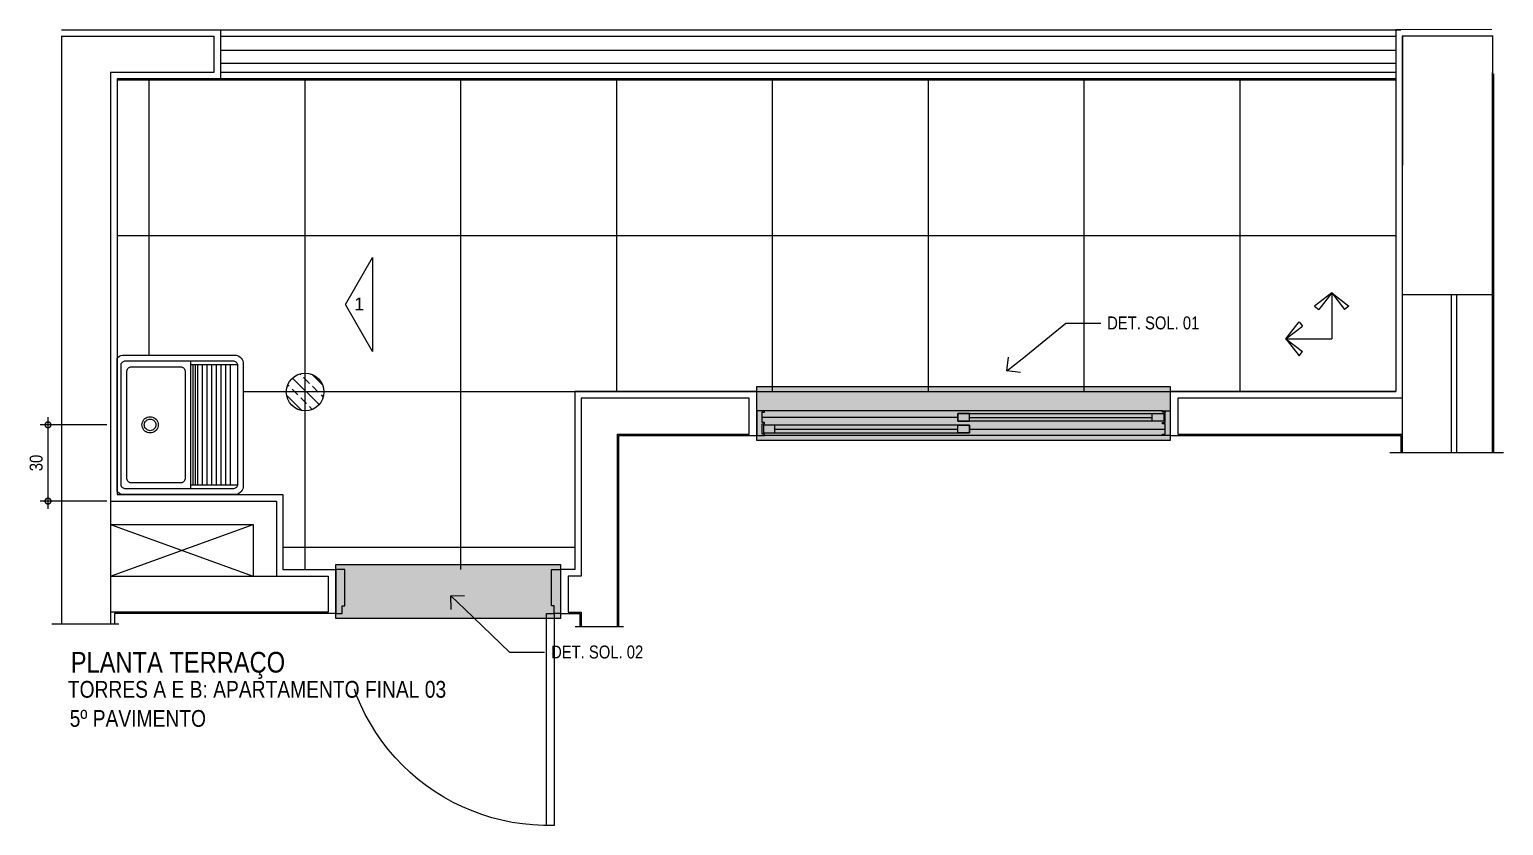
# Model space of a CAD drawing. Header units: metres. Extents: x 3 to 168, y -142 to 28.
# Drawn here: x 85.03 to 90.73, y -82.01 to -78.93 of the extents above; entities that cross this region are included whole.
import ezdxf
from ezdxf import colors
from ezdxf.entities.mleader import LeaderData, LeaderLine
from ezdxf.math import Vec2, Vec3

# ---------------------------------------------------------------- set-up
doc = ezdxf.new("R2010")
doc.units = ezdxf.units.M
doc.linetypes.add('DASHEDX2', pattern=[1.5, 1, -0.5])
for name, color, linetype in [('ARQ-ALV ACAB', 4, 'Continuous'), ('ARQ-ALV OSSO', 5, 'Continuous'), ('ARQ-AUX', 7, 'Continuous'), ('ARQ-AUX1', 1, 'Continuous'), ('ARQ-AUX1 @ 1', 1, 'Continuous'), ('ARQ-AUX2', 2, 'Continuous'), ('ARQ-CAX @ 1', 1, 'Continuous'), ('ARQ-CERÂMICA', 7, 'Continuous'), ('ARQ-DIM', 2, 'Continuous'), ('ARQ-HID', 2, 'Continuous'), ('ARQ-PRJ', 7, 'DASHEDX2'), ('ARQ-SIM', 1, 'Continuous'), ('ARQ-TXT', 2, 'Continuous')]:
    doc.layers.add(name, color=color, linetype=linetype)
doc.styles.add('Adesa', font='ARIALN.TTF')
doc.styles.add('Arial', font='arial.ttf')
doc.dimstyles.new('ADESA 1-0025', dxfattribs={"dimtxt": 0.05, "dimasz": 0.045, "dimexe": 0.03, "dimexo": 0.04, "dimgap": 0.02, "dimtad": 1, "dimtoh": 1, "dimdec": 0, "dimlfac": 100, "dimzin": 4, "dimtxsty": 'Adesa', "dimblk": 'DOTSMALL', "dimcen": 1, "dimdle": 0.03, "dimclrd": 1, "dimclre": 1, "dimclrt": 256, "dimazin": 1, "dimtm": 1e-09, "dimtfac": 1, "dimtdec": 0, "dimtix": 1, "dimtmove": 2, "dimatfit": 0, "dimldrblk": 'DOTSMALL', "dimfxl": 0.8, "dimtvp": 2, "dimtolj": 1, "dimtzin": 0, "dimarcsym": 0})

# ---------------------------------------------------------------- blocks, each defined once
blk = doc.blocks.new('ARQ-HID-TANQUE')
for p, q in [((-0.2621, -0.0041), (-0.258, 0)), ((-0.258, 0), (0.258, 0)), ((0.258, 0), (0.2621, -0.0041)), ((-0.27, -0.0258), (-0.2695, -0.0199)), ((-0.27, -0.0258), (-0.27, -0.0258)), ((-0.27, -0.4542), (-0.27, -0.0258)), ((-0.2695, -0.0199), (-0.268, -0.0143)), ((-0.268, -0.0143), (-0.2655, -0.009)), ((-0.2655, -0.009), (-0.2621, -0.0041)), ((-0.2475, -0.0328), (-0.2473, -0.0297)), ((-0.2475, -0.0328), (-0.2475, -0.0328)), ((-0.2475, -0.4472), (-0.2475, -0.0328)), ((-0.2473, -0.0297), (-0.2466, -0.0266)), ((-0.2466, -0.0266), (-0.2454, -0.0237)), ((-0.2454, -0.0237), (-0.2439, -0.0211)), ((-0.2439, -0.0211), (-0.242, -0.0189)), ((-0.242, -0.0189), (-0.2398, -0.0171)), ((-0.2398, -0.0171), (-0.2373, -0.0157)), ((-0.2373, -0.0157), (-0.2347, -0.0149)), ((-0.2347, -0.0149), (-0.232, -0.0146)), ((-0.232, -0.0146), (0.232, -0.0146)), ((0.232, -0.0146), (0.2347, -0.0149)), ((0.2347, -0.0149), (0.2373, -0.0157)), ((0.2373, -0.0157), (0.2398, -0.0171)), ((0.2398, -0.0171), (0.242, -0.0189)), ((0.242, -0.0189), (0.2439, -0.0211)), ((0.2439, -0.0211), (0.2454, -0.0237)), ((0.2454, -0.0237), (0.2466, -0.0266)), ((0.2466, -0.0266), (0.2473, -0.0297)), ((0.2473, -0.0297), (0.2475, -0.0328)), ((0.2475, -0.0328), (0.2475, -0.4472)), ((0.2621, -0.0041), (0.2655, -0.009)), ((0.2655, -0.009), (0.268, -0.0143)), ((0.268, -0.0143), (0.2695, -0.0199)), ((0.2695, -0.0199), (0.27, -0.0258)), ((0.27, -0.0258), (0.27, -0.4542)), ((-0.234, -0.2854), (0.234, -0.2854)), ((-0.2695, -0.4601), (-0.27, -0.4542)), ((-0.2473, -0.4504), (-0.2475, -0.4472)), ((-0.2466, -0.4534), (-0.2473, -0.4504)), ((-0.2454, -0.4563), (-0.2466, -0.4534)), ((-0.2439, -0.4589), (-0.2454, -0.4563)), ((0.2454, -0.4563), (0.2439, -0.4589)), ((0.2466, -0.4534), (0.2454, -0.4563)), ((0.2473, -0.4504), (0.2466, -0.4534)), ((0.2475, -0.4472), (0.2473, -0.4504)), ((0.27, -0.4542), (0.2695, -0.4601)), ((-0.268, -0.4657), (-0.2695, -0.4601)), ((-0.2655, -0.4711), (-0.268, -0.4657)), ((-0.2621, -0.4759), (-0.2655, -0.4711)), ((-0.258, -0.48), (-0.2621, -0.4759)), ((-0.2532, -0.4834), (-0.258, -0.48)), ((-0.2479, -0.4859), (-0.2532, -0.4834)), ((-0.2422, -0.4874), (-0.2479, -0.4859)), ((-0.242, -0.4611), (-0.2439, -0.4589)), ((-0.2364, -0.4879), (-0.2422, -0.4874)), ((-0.2398, -0.463), (-0.242, -0.4611)), ((-0.2373, -0.4643), (-0.2398, -0.463)), ((-0.2347, -0.4651), (-0.2373, -0.4643)), ((0.2364, -0.4879), (-0.2364, -0.4879)), ((-0.232, -0.4654), (-0.2347, -0.4651)), ((0.232, -0.4654), (-0.232, -0.4654)), ((0.2347, -0.4651), (0.232, -0.4654)), ((0.2373, -0.4643), (0.2347, -0.4651)), ((0.2422, -0.4874), (0.2364, -0.4879)), ((0.2398, -0.463), (0.2373, -0.4643)), ((0.242, -0.4611), (0.2398, -0.463)), ((0.2439, -0.4589), (0.242, -0.4611)), ((0.2479, -0.4859), (0.2422, -0.4874)), ((0.2532, -0.4834), (0.2479, -0.4859)), ((0.258, -0.48), (0.2532, -0.4834)), ((0.2621, -0.4759), (0.258, -0.48)), ((0.2655, -0.4711), (0.2621, -0.4759)), ((0.268, -0.4657), (0.2655, -0.4711)), ((0.2695, -0.4601), (0.268, -0.4657))]:
    blk.add_line(p, q)
at = {"color": 7}
for p, q in [((-0.225, -0.0544), (-0.2247, -0.0514)), ((-0.225, -0.0544), (-0.225, -0.0544)), ((-0.225, -0.2456), (-0.225, -0.0544)), ((-0.2247, -0.0514), (-0.2238, -0.0485)), ((-0.2238, -0.0485), (-0.2223, -0.0458)), ((-0.2223, -0.0458), (-0.2203, -0.0433)), ((-0.2203, -0.0433), (-0.2179, -0.0412)), ((-0.2179, -0.0412), (-0.215, -0.0394)), ((-0.215, -0.0394), (-0.2118, -0.0382)), ((-0.2118, -0.0382), (-0.2085, -0.0374)), ((-0.2085, -0.0374), (-0.205, -0.0371)), ((-0.205, -0.0371), (0.205, -0.0371)), ((0.205, -0.0371), (0.2085, -0.0374)), ((0.2085, -0.0374), (0.2118, -0.0382)), ((0.2118, -0.0382), (0.215, -0.0394)), ((0.215, -0.0394), (0.2179, -0.0412)), ((0.2179, -0.0412), (0.2203, -0.0433)), ((0.2203, -0.0433), (0.2223, -0.0458)), ((0.2223, -0.0458), (0.2238, -0.0485)), ((0.2238, -0.0485), (0.2247, -0.0514)), ((0.2247, -0.0514), (0.225, -0.0544)), ((0.225, -0.0544), (0.225, -0.2456)), ((-0.0296, -0.1164), (-0.0273, -0.1114)), ((-0.0273, -0.1114), (-0.0241, -0.1069)), ((-0.0241, -0.1069), (-0.0202, -0.103)), ((-0.0202, -0.103), (-0.0158, -0.0999)), ((-0.0195, -0.1159), (-0.0172, -0.1127)), ((-0.0172, -0.1127), (-0.0145, -0.1099)), ((-0.0158, -0.0999), (-0.0108, -0.0975)), ((-0.0145, -0.1099), (-0.0113, -0.1076)), ((-0.0113, -0.1076), (-0.0077, -0.106)), ((-0.0108, -0.0975), (-0.0055, -0.0961)), ((-0.0077, -0.106), (-0.0039, -0.105)), ((-0.0055, -0.0961), (0, -0.0956)), ((-0.0039, -0.105), (0, -0.1046)), ((0, -0.0956), (0.0055, -0.0961)), ((0, -0.1046), (0.0039, -0.105)), ((0.0039, -0.105), (0.0077, -0.106)), ((0.0055, -0.0961), (0.0108, -0.0975)), ((0.0077, -0.106), (0.0113, -0.1076)), ((0.0108, -0.0975), (0.0158, -0.0999)), ((0.0113, -0.1076), (0.0145, -0.1099)), ((0.0145, -0.1099), (0.0172, -0.1127)), ((0.0158, -0.0999), (0.0202, -0.103)), ((0.0172, -0.1127), (0.0195, -0.1159)), ((0.0202, -0.103), (0.0241, -0.1069)), ((0.0241, -0.1069), (0.0273, -0.1114)), ((0.0273, -0.1114), (0.0296, -0.1164)), ((-0.0315, -0.1271), (-0.031, -0.1217)), ((-0.031, -0.1326), (-0.0315, -0.1271)), ((-0.031, -0.1217), (-0.0296, -0.1164)), ((-0.0296, -0.1379), (-0.031, -0.1326)), ((-0.0273, -0.1429), (-0.0296, -0.1379)), ((-0.0241, -0.1474), (-0.0273, -0.1429)), ((-0.0202, -0.1513), (-0.0241, -0.1474)), ((-0.0225, -0.1271), (-0.0222, -0.1232)), ((-0.0222, -0.131), (-0.0225, -0.1271)), ((-0.0222, -0.1232), (-0.0211, -0.1194)), ((-0.0211, -0.1348), (-0.0222, -0.131)), ((-0.0211, -0.1194), (-0.0195, -0.1159)), ((-0.0195, -0.1384), (-0.0211, -0.1348)), ((-0.0158, -0.1544), (-0.0202, -0.1513)), ((-0.0172, -0.1416), (-0.0195, -0.1384)), ((-0.0145, -0.1444), (-0.0172, -0.1416)), ((-0.0108, -0.1567), (-0.0158, -0.1544)), ((-0.0113, -0.1466), (-0.0145, -0.1444)), ((-0.0077, -0.1483), (-0.0113, -0.1466)), ((-0.0055, -0.1582), (-0.0108, -0.1567)), ((-0.0039, -0.1493), (-0.0077, -0.1483)), ((0, -0.1586), (-0.0055, -0.1582)), ((0, -0.1496), (-0.0039, -0.1493)), ((0.0039, -0.1493), (0, -0.1496)), ((0.0055, -0.1582), (0, -0.1586)), ((0.0077, -0.1483), (0.0039, -0.1493)), ((0.0108, -0.1567), (0.0055, -0.1582)), ((0.0113, -0.1466), (0.0077, -0.1483)), ((0.0158, -0.1544), (0.0108, -0.1567)), ((0.0145, -0.1444), (0.0113, -0.1466)), ((0.0172, -0.1416), (0.0145, -0.1444)), ((0.0202, -0.1513), (0.0158, -0.1544)), ((0.0195, -0.1384), (0.0172, -0.1416)), ((0.0195, -0.1159), (0.0211, -0.1194)), ((0.0211, -0.1348), (0.0195, -0.1384)), ((0.0241, -0.1474), (0.0202, -0.1513)), ((0.0211, -0.1194), (0.0222, -0.1232)), ((0.0222, -0.131), (0.0211, -0.1348)), ((0.0222, -0.1232), (0.0225, -0.1271)), ((0.0225, -0.1271), (0.0222, -0.131)), ((0.0273, -0.1429), (0.0241, -0.1474)), ((0.0296, -0.1379), (0.0273, -0.1429)), ((0.0296, -0.1164), (0.031, -0.1217)), ((0.031, -0.1326), (0.0296, -0.1379)), ((0.031, -0.1217), (0.0315, -0.1271)), ((0.0315, -0.1271), (0.031, -0.1326)), ((-0.2247, -0.2486), (-0.225, -0.2456)), ((-0.2238, -0.2515), (-0.2247, -0.2486)), ((-0.2223, -0.2542), (-0.2238, -0.2515)), ((-0.2203, -0.2567), (-0.2223, -0.2542)), ((-0.2179, -0.2588), (-0.2203, -0.2567)), ((-0.215, -0.2606), (-0.2179, -0.2588)), ((-0.2118, -0.2618), (-0.215, -0.2606)), ((-0.2085, -0.2626), (-0.2118, -0.2618)), ((-0.205, -0.2629), (-0.2085, -0.2626)), ((0.205, -0.2629), (-0.205, -0.2629)), ((0.2085, -0.2626), (0.205, -0.2629)), ((0.2118, -0.2618), (0.2085, -0.2626)), ((0.215, -0.2606), (0.2118, -0.2618)), ((0.2179, -0.2588), (0.215, -0.2606)), ((0.2203, -0.2567), (0.2179, -0.2588)), ((0.2223, -0.2542), (0.2203, -0.2567)), ((0.2238, -0.2515), (0.2223, -0.2542)), ((0.2247, -0.2486), (0.2238, -0.2515)), ((0.225, -0.2456), (0.2247, -0.2486)), ((-0.2475, -0.2854), (0.2475, -0.2854)), ((-0.234, -0.4654), (-0.234, -0.2854)), ((-0.234, -0.2944), (0.234, -0.2944)), ((-0.234, -0.2944), (0.234, -0.2944)), ((-0.234, -0.3034), (0.234, -0.3034)), ((-0.234, -0.3124), (0.234, -0.3124)), ((-0.234, -0.3304), (0.234, -0.3304)), ((0.234, -0.2854), (0.234, -0.4654)), ((-0.234, -0.3484), (0.234, -0.3484)), ((-0.234, -0.3664), (0.234, -0.3664)), ((-0.234, -0.3844), (0.234, -0.3844)), ((-0.234, -0.4024), (0.234, -0.4024)), ((-0.234, -0.4204), (0.234, -0.4204)), ((-0.234, -0.4384), (0.234, -0.4384))]:
    blk.add_line(p, q, dxfattribs=at)
blk = doc.blocks.new('*U23')
at = {"color": 0, "linetype": 'ByBlock', "ltscale": 0.5}
for points in [[(0.02, -0.045), (0.03, -0.045), (0.03, -0.05), (0.02, -0.05), (0.02, -0.09), (0.03, -0.09), (0.03, -0.095), (0.02, -0.095), (0.02, -0.09), (0.03, -0.09), (0.03, -0.095), (0, -0.095), (0, 0), (0.03, 0), (0.03, -0.005), (0.02, -0.005), (0.02, -0.045)], [(1.58, -0.045), (1.57, -0.045), (1.57, -0.05), (1.58, -0.05), (1.58, -0.09), (1.57, -0.09), (1.57, -0.095), (1.58, -0.095), (1.58, -0.09), (1.57, -0.09), (1.57, -0.095), (1.6, -0.095), (1.6, 0), (1.57, 0), (1.57, -0.005), (1.58, -0.005), (1.58, -0.045)], [(0.025, -0.01), (0.07, -0.01), (0.07, -0.04), (0.025, -0.04)], [(0.8225, -0.01), (0.7775, -0.01), (0.7775, -0.04), (0.8225, -0.04)], [(0.7775, -0.055), (0.8225, -0.055), (0.8225, -0.085), (0.7775, -0.085)], [(1.575, -0.055), (1.53, -0.055), (1.53, -0.085), (1.575, -0.085)]]:
    blk.add_lwpolyline(points, close=True, dxfattribs=at)
at = {"color": 8, "linetype": 'ByBlock', "ltscale": 0.5}
for points in [[(1.57, 0), (0.03, 0)], [(0.8225, -0.025), (1.58, -0.025)], [(0.7775, -0.07), (0.02, -0.07)], [(1.57, -0.095), (0.03, -0.095)]]:
    blk.add_lwpolyline(points, dxfattribs=at)
at = {"color": 7, "linetype": 'ByBlock', "ltscale": 0.5}
for points in [[(0.8225, -0.01), (0.8225, -0.04), (0.025, -0.04), (0.025, -0.01)], [(0.7775, -0.055), (0.7775, -0.085), (1.575, -0.085), (1.575, -0.055)]]:
    blk.add_lwpolyline(points, close=True, dxfattribs=at)
for points in [[(0.07, -0.025), (0.7775, -0.025)], [(0.8225, -0.07), (1.53, -0.07)]]:
    blk.add_lwpolyline(points, dxfattribs=at)
blk = doc.blocks.new('*U211')
for points in [[(-0.025, -0.1), (0, -0.1), (0, -0.07), (0.01, -0.07), (0.01, 0.07), (-0.025, 0.07), (-0.025, -0.1)], [(0.845, -0.1), (0.82, -0.1), (0.82, -0.07), (0.81, -0.07), (0.81, 0.07), (0.845, 0.07), (0.845, -0.1)], [(0, -0.1), (0, -0.9204), (0.03, -0.9204), (0.03, -0.1)]]:
    blk.add_lwpolyline(points, close=True)
at = {"layer": 'ARQ-PRJ'}
blk.add_arc((0.0237, -0.1242), 0.7967, 268.2987, 1.7401, dxfattribs=at)
blk = doc.blocks.new('_DotSmall')
at = {"color": 0, "linetype": 'ByBlock', "const_width": 0.5}
blk.add_lwpolyline([(-0.0625, 0, 1), (0.0625, 0, 1)], format="xyb", close=True, dxfattribs=at)
blk = doc.blocks.new('*D228')
at = {"layer": 'ARQ-DIM', "color": 1, "lineweight": -2, "transparency": 16777216}
for p, q in [((85.0995, -80.4331), (85.0995, -80.7882)), ((85.3276, -80.4631), (85.0695, -80.4631)), ((85.3276, -80.7582), (85.0695, -80.7582))]:
    blk.add_line(p, q, dxfattribs=at)
at = {"layer": 'Defpoints', "color": 0, "transparency": 16777216}
for p in [(85.3676, -80.4631), (85.0995, -80.7582), (85.3676, -80.7582, 0)]:
    blk.add_point(p, dxfattribs=at)
at = {"layer": 'ARQ-DIM', "color": 1, "lineweight": -2, "transparency": 16777216, "xscale": 0.045, "yscale": 0.045, "zscale": 0.045}
for p, rotation in [((85.0995, -80.4631), 90), ((85.0995, -80.7582), 270)]:
    blk.add_blockref('_DotSmall', p, dxfattribs=dict(at, rotation=rotation))
at = {"layer": 'ARQ-DIM', "transparency": 16777216, "insert": (85.0539, -80.6107), "char_height": 0.05, "attachment_point": 5, "rotation": 90, "style": 'Adesa'}
blk.add_mtext('\\A1;30', dxfattribs=at)
blk = doc.blocks.new('VISTA')
at = {"layer": 'ARQ-SIM'}
blk.add_lwpolyline([(-0.00525, -0.00909), (-0.00525, 0.00909), (0, 0)], close=True, dxfattribs=at)
at = {"layer": 'ARQ-SIM', "color": 5, "style": 'Adesa'}
blk.add_attdef('4', (-0.0019, -0.00135), '', height=0.0025, rotation=90, dxfattribs=at)
blk = doc.blocks.new('PL RALO')
at = {"layer": 'ARQ-AUX2'}
h = blk.add_hatch(dxfattribs=at)
h.set_pattern_fill('BRASS', color=8, scale=0.01, angle=315)
h.set_pattern_definition([(315, (-278.116365, 1040.018154), (0.0449012806, 0.0449012806), []), (315, (-278.093914, 1040.040605), (0.0449012806, 0.0449012806), [0.03175, -0.015875])])
edge = h.paths.add_edge_path()
edge.add_arc((0, 0), 0.0729, 270, 630)
blk.add_circle((0, 0), 0.0729, dxfattribs=at)
blk = doc.blocks.new('Seta para pag.piso')
for p, q in [((0, 0.1126), (-0.0418, 0.0796)), ((0, 0.1126), (-0.0312, 0.0715)), ((0, 0.1126), (0, 0)), ((0, 0.1126), (0.0418, 0.0795)), ((0, 0.1126), (0.0312, 0.0715)), ((-0.0418, 0.0796), (-0.0312, 0.0715)), ((0.0418, 0.0795), (0.0312, 0.0715)), ((-0.1126, 0), (-0.0795, 0.0418)), ((-0.0795, 0.0418), (-0.0715, 0.0312)), ((-0.1126, 0), (-0.0715, 0.0312)), ((-0.1126, 0), (0, 0)), ((-0.1126, 0), (-0.0796, -0.0418)), ((-0.1126, 0), (-0.0715, -0.0312)), ((-0.0796, -0.0418), (-0.0715, -0.0312))]:
    blk.add_line(p, q)
blk = doc.blocks.new('_Open90')
at = {"color": 0, "linetype": 'ByBlock', "lineweight": -2}
for p, q in [((0, 0), (-1, 0)), ((-0.5, 0.5), (0, 0)), ((0, 0), (-0.5, -0.5))]:
    blk.add_line(p, q, dxfattribs=at)
blk = doc.blocks.new('AREAS MOLHADAS')
at = {"layer": 'ARQ-AUX1'}
h = blk.add_hatch(color=254, dxfattribs=at)
h.dxf.hatch_style = 1
h.paths.add_polyline_path([(87.8437, -80.3143), (89.4437, -80.3143), (89.4437, -80.5242), (87.8437, -80.5242)])
h = blk.add_hatch(color=254, dxfattribs=at)
h.dxf.hatch_style = 1
h.paths.add_polyline_path([(86.2137, -81.0032), (87.0837, -81.0032), (87.0837, -81.2132), (86.2137, -81.2132)])
at = {"layer": 'ARQ-CERÂMICA'}
h = blk.add_hatch(dxfattribs=at)
h.set_pattern_fill('NET', color=256, scale=0.19)
h.set_pattern_definition([(0, (90.3168, -80.33425), (0, 0.60325), []), (90, (90.3168, -80.33425), (-0.60325, 4e-17), [])])
h.paths.add_polyline_path([(90.3168, -79.1238), (85.7668, -79.1238), (85.7668, -79.1238), (85.3669, -79.1238), (85.3669, -80.2059), (85.3739, -80.1989), (85.3846, -80.1939), (85.3934, -80.1931), (85.8258, -80.1931), (85.8363, -80.1959), (85.846, -80.2027), (85.8527, -80.2124), (85.8555, -80.2228), (85.8555, -80.7034), (85.8527, -80.7139), (85.846, -80.7236), (85.8323, -80.7332), (86.0086, -80.7332), (86.0088, -81.0232), (86.2137, -81.0232), (86.2487, -81.0232), (87.0487, -81.0232), (87.0837, -81.0232), (87.1387, -81.0232), (87.1387, -80.3343), (87.8437, -80.3343), (89.4437, -80.3343), (90.3168, -80.3343)])
h.paths.add_polyline_path([(86.3556, -79.8155), (86.3556, -80.1792), (86.2506, -79.9973)], flags=16)
h.paths.add_polyline_path([(86.2721, -80.0328), (86.336, -80.0328), (86.336, -79.9575), (86.2721, -79.9575)], flags=8)
at = {"layer": 'ARQ-ALV ACAB'}
for p, q in [((85.7668, -78.9338), (90.3368, -78.9338, 0)), ((90.3168, -79.1238, 0), (85.7668, -79.1238))]:
    blk.add_line(p, q, dxfattribs=at)
at = {"layer": 'ARQ-ALV ACAB', "elevation": 0}
for points in [[(85.1519, -78.9338), (85.7668, -78.9338), (85.7668, -79.1238), (85.3669, -79.1238), (85.3669, -80.7332)], [(90.6887, -78.9326), (90.3168, -78.9338), (90.3168, -80.3343), (89.4437, -80.3343), (89.4437, -80.5043), (90.3369, -80.5043), (90.3369, -80.57)], [(90.6969, -80.57), (90.6969, -79.1038)], [(87.3087, -81.2438), (87.3087, -80.5043), (87.8437, -80.5043), (87.8437, -80.3343), (87.1387, -80.3343), (87.1387, -81.0232), (87.0837, -81.0232), (87.0837, -81.1932), (87.1587, -81.1932), (87.1587, -81.2438)], [(85.3669, -80.7332), (86.0086, -80.7332), (86.0088, -81.0232)], [(86.0088, -81.0232), (86.2137, -81.0232), (86.2137, -81.1932), (85.3569, -81.1932)], [(85.3569, -81.1932), (85.3569, -81.2345)]]:
    blk.add_lwpolyline(points, dxfattribs=at)
at = {"layer": 'ARQ-ALV OSSO'}
for p, q in [((90.6937, -78.9588, 0), (90.3418, -78.9588, 0)), ((90.3418, -78.9588, 0), (90.3418, -80.3593, 0)), ((90.6919, -80.57, 0), (90.6919, -79.0988, 0)), ((90.3419, -80.3593, 0), (89.4737, -80.3593, 0)), ((89.4737, -80.3593, 0), (89.4737, -80.4993, 0)), ((90.3418, -80.3593, 0), (90.3418, -80.3593, 0)), ((89.4737, -80.4993, 0), (90.3419, -80.4993, 0))]:
    blk.add_line(p, q, dxfattribs=at)
at = {"layer": 'ARQ-ALV OSSO', "elevation": 0}
for points in [[(85.1519, -78.9588), (85.7418, -78.9588), (85.7418, -79.0988), (85.3419, -79.0988), (85.3419, -81.2345)], [(87.3037, -81.2438), (87.3037, -80.4993), (87.8137, -80.4993), (87.8137, -80.3593), (87.1637, -80.3593), (87.1637, -81.0482), (87.1137, -81.0482), (87.1137, -81.1882), (87.1637, -81.1882), (87.1637, -81.2438)], [(85.3419, -80.7582), (85.9836, -80.7582), (85.9838, -81.0481)], [(85.3437, -80.8482), (85.8937, -80.8482), (85.8938, -81.0482)], [(85.3419, -81.0482), (86.1837, -81.0482), (86.1837, -81.1882), (85.3419, -81.1882)]]:
    blk.add_lwpolyline(points, dxfattribs=at)
at = {"layer": 'ARQ-ALV OSSO'}
for points in [[(85.1519, -78.9588), (85.1519, -81.2345)], [(90.3419, -79.9581), (90.3419, -80.57)], [(90.5319, -79.9581), (90.5319, -80.4993)], [(90.5319, -79.9581), (90.5319, -80.57)], [(90.5519, -79.9581), (90.5519, -80.57)]]:
    blk.add_lwpolyline(points, dxfattribs=at)
at = {"layer": 'ARQ-ALV OSSO', "elevation": 0}
blk.add_lwpolyline([(90.6928, -78.9588), (90.3427, -78.9588), (90.3418, -79.9581), (90.6919, -79.9581)], close=True, dxfattribs=at)
at = {"layer": 'ARQ-AUX', "elevation": 0}
for points in [[(85.7668, -78.9588), (90.3168, -78.9588)], [(90.3168, -79.0988), (85.7668, -79.0988)]]:
    blk.add_lwpolyline(points, dxfattribs=at)
at = {"layer": 'ARQ-AUX'}
for points in [[(90.2936, -80.57), (90.7339, -80.57)], [(85.3731, -81.2345), (85.1149, -81.2345)], [(87.14, -81.2438), (87.3278, -81.2438)]]:
    blk.add_lwpolyline(points, dxfattribs=at)
at = {"layer": 'ARQ-AUX1', "elevation": 0}
blk.add_lwpolyline([(87.8437, -80.3343), (87.8437, -80.3143), (89.4437, -80.3143)], dxfattribs=at)
blk.add_lwpolyline([(87.8437, -80.3143), (89.4437, -80.3143), (89.4437, -80.5242), (87.8437, -80.5242)], close=True, dxfattribs=at)
at = {"layer": 'ARQ-AUX1'}
blk.add_lwpolyline([(86.2137, -81.0032), (87.0837, -81.0032), (87.0837, -81.2132), (86.2137, -81.2132)], close=True, dxfattribs=at)
at = {"layer": 'ARQ-AUX2', "elevation": 0}
for points in [[(90.3168, -79.0138), (85.7668, -79.0138)], [(90.3168, -79.0638), (85.7668, -79.0638)]]:
    blk.add_lwpolyline(points, dxfattribs=at)
at = {"layer": 'ARQ-SIM', "elevation": 0}
for points in [[(85.3419, -81.0482), (85.8937, -80.8482)], [(85.3419, -80.8482), (85.8938, -81.0482)]]:
    blk.add_lwpolyline(points, dxfattribs=at)
at = {"layer": 'ARQ-AUX1 @ 1', "xscale": -1, "rotation": 180}
blk.add_blockref('*U23', (87.8437, -80.5043, 0), dxfattribs=at)
at = {"layer": 'ARQ-CAX @ 1', "xscale": -1}
blk.add_blockref('*U211', (87.0587, -81.0932), dxfattribs=at)
at = {"layer": 'ARQ-CERÂMICA', "xscale": -1.58230973583663, "yscale": 1.58230973583663, "zscale": 1.58230973583663, "rotation": 90}
blk.add_blockref('Seta para pag.piso', (90.0688, -80.1298), dxfattribs=at)
at = {"layer": 'ARQ-CERÂMICA'}
blk.add_blockref('PL RALO', (86.095, -80.3359), dxfattribs=at)
at = {"layer": 'ARQ-HID', "rotation": 90.00006226801106}
blk.add_blockref('ARQ-HID-TANQUE', (85.3676, -80.4631), dxfattribs=at)
at = {"layer": 'ARQ-SIM', "ltscale": 0.03}
ref = blk.add_blockref('VISTA', (86.2506, -79.9973), dxfattribs=dict(at, xscale=20.00000000011565, yscale=20.00000000011565, zscale=20.00000000011565, rotation=180))
ref.add_attrib('4', '1', (86.2846, -80.0203), dxfattribs={"color": 3, "height": 0.05, "style": 'Arial'})
at = {"layer": 'ARQ-TXT', "ltscale": 0.5, "style": 'Adesa'}
blk.add_text('PLANTA TERRAÇO ', height=0.08, dxfattribs=at).set_placement((85.1876, -81.422, 0))
at = {"layer": 'ARQ-TXT', "style": 'Adesa'}
for s, p in [('TORRES A E B: APARTAMENTO FINAL 03', (85.1763, -81.5194, 217.9394)), ('5º PAVIMENTO', (85.1834, -81.632, 326.909))]:
    blk.add_text(s, height=0.065, dxfattribs=at).set_placement(p)
at = {"layer": 'ARQ-DIM'}
dim = blk.add_linear_dim(base=(85.0995, -80.7582), p1=(85.3676, -80.4631), p2=(85.3676, -80.7582, 0), angle=90, dimstyle='ADESA 1-0025', dxfattribs=at)
dim.commit()
dim.dimension.update_dxf_attribs({"geometry": '*D228', "text_midpoint": (85.0539, -80.6107)})
at = {"layer": 'ARQ-SIM'}
ml = blk.add_multileader_mtext('Standard', dxfattribs=at)
ml.set_content('DET. SOL. 01', color=2, style='Adesa')
ml.set_leader_properties(color=256)
ml.set_arrow_properties(name='OPEN90')
ml.build(insert=Vec2(0, 0))
ml.multileader.update_dxf_attribs({"text_left_attachment_type": 2, "text_right_attachment_type": 2, "dogleg_length": 0.2, "arrow_head_size": 0.075})
ctx = ml.context
ctx.base_point, ctx.char_height, ctx.arrow_head_size, ctx.landing_gap_size, ctx.plane_origin = Vec3(89.1748, -80.0693, 0), 0.05, 0.075, 0.025, Vec3(88.7416, -80.3693, 0)
ctx.left_attachment, ctx.right_attachment = 2, 2
notes = []
notes.append((ctx, [(0, (1, 1, 0), (89.0391, -80.0693, 0), (1, 0), 0.1358, [(0, [(88.8118, -80.2544, 0)], 0, [])])]))
ctx.mtext.insert, ctx.mtext.flow_direction = Vec3(89.1998, -80.0435, 0), 5
ml = blk.add_multileader_mtext('Standard', dxfattribs=at)
ml.set_content('DET. SOL. 02', color=2, style='Adesa')
ml.set_leader_properties(color=256)
ml.set_arrow_properties(name='OPEN90')
ml.build(insert=Vec2(0, 0))
ml.multileader.update_dxf_attribs({"text_left_attachment_type": 2, "text_right_attachment_type": 2, "dogleg_length": 0.2, "arrow_head_size": 0.075})
ctx = ml.context
ctx.base_point, ctx.char_height, ctx.arrow_head_size, ctx.landing_gap_size, ctx.plane_origin = Vec3(87.0221, -81.3432, 0), 0.05, 0.075, 0.025, Vec3(86.5888, -81.6432, 0)
ctx.left_attachment, ctx.right_attachment = 2, 2
notes.append((ctx, [(0, (1, 1, 0), (86.8863, -81.3432, 0), (1, 0), 0.1358, [(0, [(86.6591, -81.1252, 0)], 0, [])])]))
ctx.mtext.insert, ctx.mtext.flow_direction = Vec3(87.0471, -81.3174, 0), 5
for ctx, leaders in notes:
    for number, flags, end, landing, length, lines in leaders:
        leader = LeaderData()
        leader.index, (leader.has_last_leader_line, leader.has_dogleg_vector, leader.attachment_direction) = number, flags
        leader.last_leader_point, leader.dogleg_vector, leader.dogleg_length = Vec3(end), Vec3(landing), length
        for number, points, colour, breaks in lines:
            line = LeaderLine()
            line.index, line.vertices, line.color, line.breaks = number, Vec3.list(points), colors.encode_raw_color(colour), breaks
            leader.lines.append(line)
        ctx.leaders.append(leader)

msp = doc.modelspace()

# ---------------------------------------------------------------- block references
msp.add_blockref('AREAS MOLHADAS', (0, 0))

doc.saveas('drawing.dxf')
